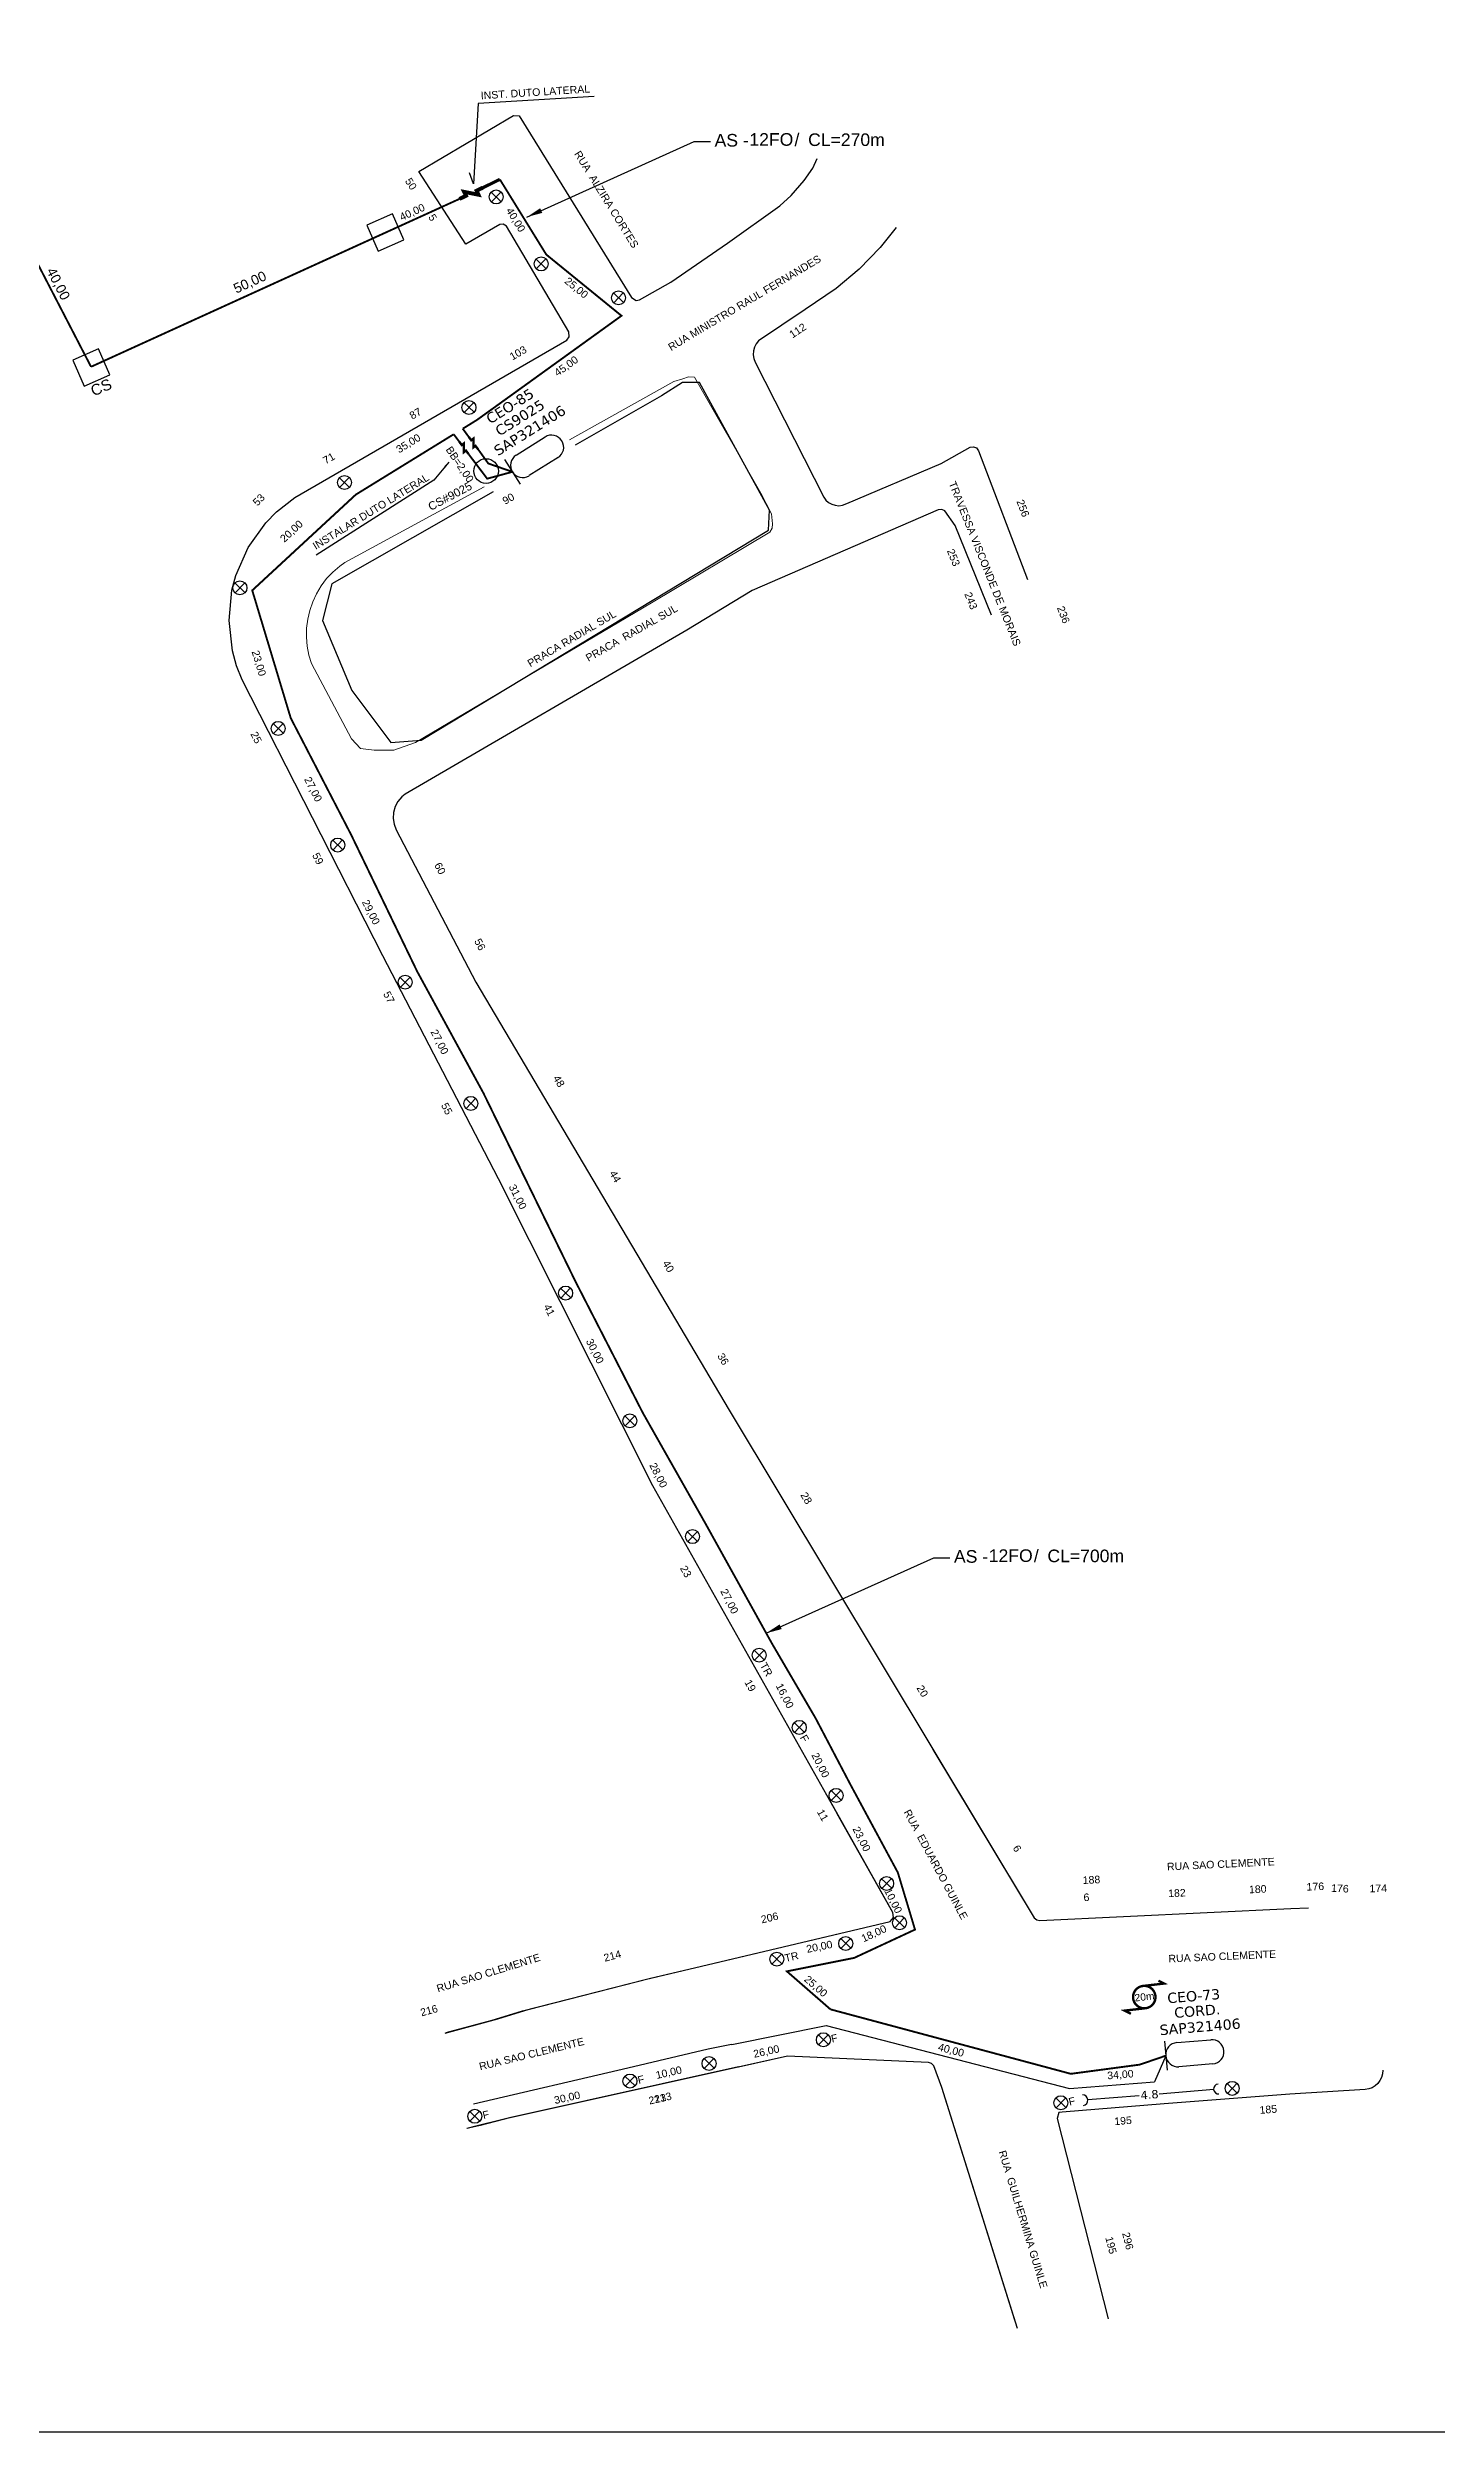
# Model space of a CAD drawing. Header units: millimetres. Extents: x 925 to 2778, y -55 to 541.
# Drawn here: x 1258.8 to 1479.6, y -54.6 to 324.5 of the extents above; entities that cross this region are included whole.
import ezdxf
from ezdxf.enums import TextEntityAlignment as Align

# ---------------------------------------------------------------- set-up
doc = ezdxf.new("R2010")
doc.units = ezdxf.units.MM
doc.header["$LTSCALE"] = 3
doc.header["$MEASUREMENT"] = 0
doc.linetypes.add('DASHED', pattern=[0.75, 0.5, -0.25])
for name, color, linetype in [('20.4-CEOS', 1, 'Continuous'), ('ALINHAMENTO PREDIAL', 120, 'Continuous'), ('CD a instalar', 1, 'Continuous'), ('Cordoalha', 7, 'Continuous'), ('label_cabos', 7, 'Continuous'), ('LAYOUT', 7, 'Continuous'), ('Legenda', 7, 'Continuous'), ('LEGENDAS_INFRAESTRUTURAS', 7, 'Continuous'), ('METRAGEM', 7, 'Continuous'), ('NOME LOGRADOURO', 252, 'Continuous'), ('NOS_DE_INFRAESTRUTURA', 7, 'Continuous'), ('NUMERAÇÃO', 7, 'Continuous'), ('OBRA DE ARTE', 190, 'Continuous')]:
    doc.layers.add(name, color=color, linetype=linetype)
doc.styles.add('ARIAL', font='arial.ttf')
doc.styles.add('siredit', font='verdana.ttf')
doc.styles.get("Standard").update_dxf_attribs({"font": 'arial.ttf'})
doc.linetypes.add('FENCELINE1', pattern='A,0.25,-0.1,[133,ltypeshp.shx,S=0.1,R=0,X=-0.1,Y=0],-0.1,1', length=1.45)
doc.dimstyles.new('ISO-25', dxfattribs={"dimtxt": 2.5, "dimasz": 2.5, "dimexe": 1.25, "dimexo": 0.625, "dimtad": 1, "dimtxsty": 'Standard', "dimcen": 2.5, "dimadec": 0, "dimazin": 0, "dimtfac": 1, "dimtmove": 0, "dimatfit": 3, "dimfxl": 0, "dimarcsym": 0})
doc.dimstyles.get("Standard").update_dxf_attribs({"dimtxt": 0.18, "dimasz": 0.18, "dimexe": 0.18, "dimexo": 0.0625, "dimgap": 0.09, "dimtad": 0, "dimtih": 1, "dimtoh": 1, "dimdec": 4, "dimzin": 0, "dimdsep": 46, "dimtxsty": 'Standard', "dimcen": 0.09, "dimadec": 0, "dimazin": 0, "dimtfac": 1, "dimtdec": 4, "dimtofl": 0, "dimtmove": 0, "dimatfit": 3, "dimfxl": 0, "dimtolj": 1, "dimtzin": 0, "dimarcsym": 0})

# ---------------------------------------------------------------- blocks, each defined once
blk = doc.blocks.new('A$C25AF16AE')
at = {"layer": 'LAYOUT', "color": 5, "linetype": 'Continuous', "const_width": 0.4}
blk.add_lwpolyline([(-1.74, 0), (-1, 0), (-1, 0.6), (0.19, -0.6), (0.19, 0), (0.91, 0)], dxfattribs=at)

msp = doc.modelspace()

# ---------------------------------------------------------------- linework, layer by layer
at = {"color": 0, "linetype": 'FENCELINE1', "ltscale": 6}
for p, q in [((1367.52, 7.04), (1382.53, 10.05)), ((1382.53, 10.05), (1421.25, 0.05)), ((1351.01, 3.31), (1363.78, 6.32)), ((1436.54, 5.24), (1434.73, 1.07)), ((1326.46, -2.39), (1351.01, 3.31)), ((1421.25, 0.05), (1434.73, 1.07))]:
    msp.add_line(p, q, dxfattribs=at)
at = {"color": 0, "linetype": 'FENCELINE1', "ltscale": 2}
msp.add_line((1363.78, 6.32), (1367.51, 7.07), dxfattribs=at)
for points in [[(924.68, 541.37), (1765.68, 541.37), (1765.68, -54.63), (924.68, -54.63), (924.68, 541.37)], [(1345.68, 316.7), (1327.21, 315.57), (1326.46, 302.83), (1325.82, 304.59)]]:
    msp.add_lwpolyline(points)
at = {"color": 5, "linetype": 'FENCELINE1', "ltscale": 3, "const_width": 0.3}
for points in [[(1329.93, 267.38), (1350, 281.85), (1338.04, 291.58), (1330.66, 303.53)], [(1324.75, 300.66), (1265.66, 273.74)], [(1265.66, 273.74), (1252.78, 298.61)], [(1324.76, 263.89), (1327.02, 265.29), (1329.93, 267.38)], [(1325.71, 262.6), (1324.76, 263.89)], [(1332.66, 257.04), (1328.83, 258.36), (1327.2, 260.62)]]:
    msp.add_lwpolyline(points, dxfattribs=at)
at = {"color": 1}
for points in [[(1329.28, 301.51), (1330.89, 299.98)], [(1330.85, 301.54), (1329.32, 299.94)], [(1336.42, 290.86), (1338.03, 289.33)], [(1337.99, 290.9), (1336.46, 289.29)], [(1348.72, 285.47), (1350.32, 283.94)], [(1350.28, 285.51), (1348.76, 283.91)], [(1324.95, 268.04), (1326.55, 266.51)], [(1326.51, 268.08), (1324.98, 266.47)], [(1305.16, 256.1), (1306.76, 254.57)], [(1306.72, 256.14), (1305.19, 254.53)], [(1288.53, 239.37), (1290.13, 237.84)], [(1290.1, 239.41), (1288.57, 237.8)], [(1294.62, 217.01), (1296.23, 215.48)], [(1296.19, 217.05), (1294.66, 215.44)], [(1304.08, 198.47), (1305.69, 196.94)], [(1305.65, 198.51), (1304.12, 196.91)], [(1314.81, 176.66), (1316.42, 175.13)], [(1316.38, 176.7), (1314.85, 175.09)], [(1325.24, 157.4), (1326.85, 155.87)], [(1326.81, 157.44), (1325.28, 155.83)], [(1340.32, 127.25), (1341.92, 125.72)], [(1341.89, 127.29), (1340.36, 125.68)], [(1350.53, 106.94), (1352.14, 105.41)], [(1352.1, 106.97), (1350.57, 105.37)], [(1360.49, 88.54), (1362.1, 87.01)], [(1362.06, 88.58), (1360.53, 86.97)], [(1371.09, 69.69), (1372.7, 68.16)], [(1372.66, 69.72), (1371.13, 68.12)], [(1377.47, 58.2), (1379.07, 56.67)], [(1379.03, 58.24), (1377.5, 56.63)], [(1383.32, 47.38), (1384.93, 45.85)], [(1384.89, 47.42), (1383.36, 45.81)], [(1391.36, 33.38), (1392.97, 31.85)], [(1392.93, 33.42), (1391.4, 31.81)], [(1393.4, 27.14), (1395, 25.61)], [(1394.96, 27.18), (1393.44, 25.58)], [(1384.85, 23.85), (1386.46, 22.32)], [(1386.42, 23.88), (1384.89, 22.28)], [(1373.89, 21.35), (1375.5, 19.82)], [(1375.46, 21.39), (1373.93, 19.78)], [(1381.3, 8.54), (1382.9, 7.01)], [(1382.86, 8.58), (1381.34, 6.97)], [(1363.12, 4.77), (1364.72, 3.24)], [(1364.68, 4.81), (1363.15, 3.2)], [(1350.54, 1.97), (1352.15, 0.44)], [(1352.11, 2.01), (1350.58, 0.4)], [(1446.3, 0.81), (1447.91, -0.72)], [(1447.87, 0.85), (1446.34, -0.76)], [(1325.87, -3.62), (1327.48, -5.15)], [(1327.44, -3.58), (1325.91, -5.19)], [(1419.06, -1.48), (1420.66, -3.01)], [(1420.63, -1.44), (1419.1, -3.05)]]:
    msp.add_lwpolyline(points, dxfattribs=at)
at = {"color": 1, "linetype": 'FENCELINE1', "ltscale": 3, "const_width": 0.3}
for points in [[(1383.23, 12.61), (1376.3, 18.65), (1387, 20.79), (1396.67, 25.29), (1393.94, 34.36), (1386.32, 48.5), (1380.86, 58.9), (1373.92, 70.78), (1363.43, 89.7), (1353.39, 107.44), (1342.69, 128.31), (1328.06, 158.25), (1317.5, 177.64), (1307.02, 199.33), (1297.41, 217.89), (1291.29, 238.19), (1307.76, 253.42), (1323.32, 263.01)], [(1323.32, 263.01), (1324.2, 261.84)], [(1325.69, 259.85), (1328.65, 255.95), (1332.66, 257.04)], [(1436.54, 5.24), (1432.4, 3.82), (1421.45, 2.36), (1383.23, 12.61)]]:
    msp.add_lwpolyline(points, dxfattribs=at)
at = {"color": 5, "const_width": 0.377}
msp.add_lwpolyline([(1432.92, 16.33, 1.000012), (1433.33, 12.79, 0.999978)], format="xyb", close=True, dxfattribs=at)
at = {"color": 5, "const_width": 0.377, "elevation": 0.38}
msp.add_lwpolyline([(1432.92, 16.33), (1436.27, 16.71), (1435.38, 17.17)], dxfattribs=at)
at = {"color": 5, "const_width": 0.377}
msp.add_lwpolyline([(1433.33, 12.79), (1430, 12.41), (1431.01, 11.91)], dxfattribs=at)
at = {"color": 1}
for centre in [(1330.08, 300.74), (1337.23, 290.09), (1349.52, 284.71), (1325.75, 267.27), (1305.96, 255.34), (1289.33, 238.6), (1295.42, 216.25), (1304.88, 197.71), (1315.61, 175.9), (1326.05, 156.63), (1341.12, 126.48), (1351.33, 106.17), (1361.29, 87.77), (1371.89, 68.92), (1378.27, 57.43), (1384.12, 46.62), (1392.16, 32.62), (1394.2, 26.38), (1385.65, 23.08), (1374.7, 20.59), (1382.1, 7.78), (1363.92, 4.01), (1351.35, 1.21), (1447.1, 0.05), (1326.68, -4.39), (1419.86, -2.24)]:
    msp.add_circle(centre, 1.11, dxfattribs=at)
at = {"layer": '20.4-CEOS', "color": 1}
for p, q in [((1333.27, 259.7), (1337.86, 262.58)), ((1339.91, 259.3), (1335.32, 256.43))]:
    msp.add_line(p, q, dxfattribs=at)
at = {"layer": '20.4-CEOS', "color": 5}
for p, q in [((1438.3, 7.32), (1443.7, 7.78)), ((1444.02, 3.93), (1438.63, 3.48))]:
    msp.add_line(p, q, dxfattribs=at)
at = {"layer": '20.4-CEOS', "color": 1}
msp.add_lwpolyline([(1331.42, 259.01), (1333.89, 255.06)], dxfattribs=at)
at = {"layer": '20.4-CEOS', "color": 5}
msp.add_lwpolyline([(1436.34, 7.56), (1436.74, 2.92)], dxfattribs=at)
msp.add_circle((1328.47, 257.17), 1.96, dxfattribs=at)
at = {"layer": '20.4-CEOS', "color": 1}
for centre, start, end in [((1338.88, 260.94), 302.0841, 122.0841), ((1334.29, 258.06), 122.0841, 302.0841)]:
    msp.add_arc(centre, 1.93, start, end, dxfattribs=at)
at = {"layer": '20.4-CEOS', "color": 5}
for centre, start, end in [((1443.86, 5.86), 274.8469, 94.8469), ((1438.46, 5.4), 94.8469, 274.8469)]:
    msp.add_arc(centre, 1.93, start, end, dxfattribs=at)
at = {"layer": 'ALINHAMENTO PREDIAL'}
for points in [[(1322.69, 9.07), (1329.46, 10.88), (1334.28, 12.37), (1353.76, 17.37), (1392.7, 26.6), (1393.23, 27.22), (1393.14, 28), (1355, 95.83), (1330.45, 144.65), (1312.04, 180.09), (1289.68, 223.96), (1288.79, 226.22), (1288.15, 228.56), (1287.6, 233.38), (1288.07, 238.21), (1288.68, 240.56), (1290.62, 245.01), (1293.44, 248.95), (1295.14, 250.68), (1298.04, 252.94), (1341.33, 277.99), (1341.7, 278.49), (1341.61, 279.31), (1331.72, 296.09), (1331.18, 296.39), (1330.66, 296.36), (1325.26, 293.25), (1317.79, 304.81), (1332.82, 313.71), (1333.73, 313.62), (1351.58, 284.74), (1352.36, 284.27), (1352.87, 284.36), (1357.84, 287.18), (1366.87, 293.39), (1375.2, 299.35), (1376.96, 300.95), (1379.05, 303.33), (1380.41, 305.29)], [(1322.12, 8.92), (1329.46, 10.88), (1334.28, 12.37), (1353.76, 17.37), (1392.7, 26.6), (1393.23, 27.22), (1393.14, 28), (1355, 95.83), (1330.45, 144.65), (1312.04, 180.09), (1289.68, 223.96), (1288.79, 226.22), (1288.15, 228.56), (1287.6, 233.38), (1288.07, 238.21), (1288.68, 240.56), (1290.62, 245.01), (1293.44, 248.95), (1295.14, 250.68), (1298.04, 252.94), (1341.33, 277.99), (1341.7, 278.49), (1341.61, 279.31), (1331.72, 296.09), (1331.18, 296.39), (1330.66, 296.36), (1325.26, 293.25), (1317.79, 304.81), (1332.82, 313.71), (1333.73, 313.62), (1351.58, 284.74), (1352.36, 284.27), (1352.87, 284.36), (1357.84, 287.18), (1366.87, 293.39), (1375.2, 299.35), (1376.96, 300.95), (1379.05, 303.33), (1380.41, 305.29), (1381.13, 306.84)], [(1393.65, 295.9), (1391.14, 292.7), (1387.8, 289.25), (1384.12, 286.17), (1379.2, 282.87), (1371.8, 277.88), (1371.41, 277.4), (1371.13, 276.86), (1370.97, 276.27), (1370.94, 275.66), (1371.03, 275.06), (1371.25, 274.49)], [(1371.25, 274.49), (1382.16, 253.03), (1382.5, 252.56), (1382.93, 252.18), (1383.44, 251.89), (1383.99, 251.72), (1384.56, 251.66), (1385.13, 251.73), (1385.83, 251.98), (1400.81, 258.34), (1405.45, 260.95), (1405.96, 261.03), (1406.44, 260.84), (1406.78, 260.39), (1414.56, 239.92)], [(1329.62, 253.86), (1303.92, 239.22), (1302.44, 233.41), (1307.14, 222.29), (1313.32, 214.01), (1318.14, 214.38), (1373.4, 247.74), (1373.53, 250.96), (1362.4, 271.22)], [(1362.4, 271.22), (1359.68, 271.22), (1356.34, 269.12), (1342.62, 261.29)], [(1408.81, 234.26), (1403.06, 248.52), (1401.4, 250.82), (1400.94, 251.06), (1400.35, 251.01), (1370.77, 238.18), (1360.39, 231.88), (1315.58, 205.79), (1315.07, 205.37), (1314.46, 204.64), (1314.02, 203.81), (1313.76, 202.9), (1313.69, 201.95), (1313.83, 201.02), (1314.15, 200.13), (1326.86, 175.93), (1367.1, 107.84), (1415.64, 27.17), (1416.02, 26.82), (1416.53, 26.71), (1456.42, 28.62), (1459.23, 28.73)], [(1399.53, 53.94), (1415.64, 27.17), (1416.02, 26.82), (1416.53, 26.71), (1456.42, 28.62), (1459.23, 28.73)], [(1363.64, 19.71), (1392.7, 26.6), (1393.23, 27.22), (1393.14, 28), (1383.21, 45.66)], [(1363.64, 19.71), (1392.7, 26.6), (1393.23, 27.22), (1393.14, 28), (1384.3, 43.71)], [(1321.97, 8.85), (1330.33, 11.09), (1335.15, 12.58), (1354.63, 17.58), (1363.64, 19.71)], [(1322.12, 8.89), (1330.33, 11.09), (1335.15, 12.58), (1354.63, 17.58), (1363.64, 19.71)], [(1412.55, -36.79), (1400.96, 0.17), (1399.64, 3.64), (1399.29, 4.02), (1398.79, 4.18), (1376.4, 5.17), (1331.34, -4.86), (1326.64, -6.04), (1325.39, -6.35)], [(1412.97, -38.13), (1400.96, 0.17), (1399.64, 3.64), (1399.29, 4.02), (1398.79, 4.18), (1376.4, 5.17), (1368.63, 3.44)], [(1368.62, 3.45), (1332.21, -4.65), (1327.52, -5.84), (1325.39, -6.35)], [(1419.27, -4.76), (1427.38, -36.61)]]:
    msp.add_lwpolyline(points, dxfattribs=at)
msp.add_lwpolyline([(1471.03, 2.94, -0.403336), (1468.22, -0.14), (1456.28, -0.89), (1436.3, -2.41), (1420.06, -3.73), (1419.56, -3.81), (1419.27, -4.76), (1427.38, -36.61)], format="xyb", dxfattribs=at)
at = {"layer": 'CD a instalar', "color": 5, "linetype": 'Continuous', "const_width": 0.507}
msp.add_lwpolyline([(1330.66, 303.53), (1327.96, 302.21)], dxfattribs=at)
at = {"layer": 'Cordoalha'}
for p, q in [((1432.31, -1.12), (1424.15, -1.77)), ((1444.17, -0.12), (1435.49, -0.85))]:
    msp.add_line(p, q, dxfattribs=at)
for centre, radius, start, end in [((1444.94, -0.05), 0.787, 96.2408, 274.2896), ((1423.29, -1.85), 0.864, 279.7193, 90.8111)]:
    msp.add_arc(centre, radius, start, end, dxfattribs=at)
at = {"layer": 'NOS_DE_INFRAESTRUTURA', "color": 5}
for points in [[(1313.58, 298.05), (1309.49, 296.25), (1311.31, 292.1), (1315.4, 293.9)], [(1266.83, 276.6), (1262.74, 274.8), (1264.56, 270.66), (1268.65, 272.45)]]:
    msp.add_lwpolyline(points, close=True, dxfattribs=at)
at = {"layer": 'OBRA DE ARTE', "lineweight": 20}
for points in [[(1358.3, 271.41), (1359.76, 271.84), (1360.68, 272.13), (1361.62, 272.07), (1372.13, 253.64), (1373.83, 250.36), (1374.03, 248.78), (1373.98, 248.09), (1373.61, 247.44), (1354.78, 236.2), (1317.24, 213.99), (1313.78, 212.77), (1310.7, 212.81), (1308.51, 213.06), (1307.08, 214.61), (1300.7, 226.59), (1300.31, 227.88), (1300.03, 229.3), (1299.91, 230.73), (1299.93, 232.17), (1300.11, 233.6), (1300.43, 235.01), (1300.9, 236.36), (1301.51, 237.67), (1302.25, 238.91), (1303.12, 240.06), (1304.09, 241.11), (1305.2, 242.06), (1305.99, 242.63), (1328.16, 254.65)], [(1341.71, 262.1), (1358.3, 271.41)]]:
    msp.add_lwpolyline(points, dxfattribs=at)

# ---------------------------------------------------------------- block references
at = {"layer": 'LAYOUT', "linetype": 'Continuous'}
for p, xscale, yscale, zscale, rotation in [((1326.68, 301.6), 1.559999999891086, 1.169999999273557, 1.559999999891086, 25.76656862373931), ((1324.71, 261.16), 0.9359999999346957, 0.7019999995641342, 0.9359999999346911, 126.9707179172595), ((1326.22, 261.92), 0.9359999999346957, 0.7019999995641342, 0.9359999999346911, 126.9707179172595)]:
    msp.add_blockref('A$C25AF16AE', p, dxfattribs=dict(at, xscale=xscale, yscale=yscale, zscale=zscale, rotation=rotation))

# ---------------------------------------------------------------- texts
at = {"linetype": 'DASHED', "ltscale": 2, "style": 'ARIAL'}
for s, p in [('12FO', (1373.83, 309.88)), ('/', (1377.9, 309.84)), ('CL=270m', (1385.77, 309.84)), ('AS -', (1367.52, 309.75)), ('AS -', (1405.58, 84.61)), ('12FO', (1411.89, 84.74)), ('/', (1415.96, 84.7)), ('CL=700m', (1423.82, 84.7))]:
    msp.add_text(s, height=2, dxfattribs=at).set_placement(p, align=Align.MIDDLE_CENTER)
at = {"color": 1, "style": 'ARIAL'}
for s, rotation, p in [('TR', 299.3485, (1371.96, 67.33)), ('F', 299.3485, (1378.33, 55.84)), ('TR', 13.1569, (1376.09, 20.13)), ('F', 13.1569, (1383.49, 7.32)), ('F', 13.1569, (1352.73, 0.75)), ('F', 13.1569, (1328.07, -4.84)), ('F', 13.1569, (1421.25, -2.7))]:
    msp.add_text(s, height=1.2, rotation=rotation, dxfattribs=at).set_placement(p)
at = {"color": 5, "style": 'ARIAL'}
msp.add_text('20m', height=1.162, rotation=6.4995, dxfattribs=at).set_placement((1431.65, 13.85))
at = {"layer": '20.4-CEOS', "color": 1, "style": 'siredit'}
for tag, text, p in [('CEO-85', 'CEOSXXX', (1331.83, 268.19)), ('CS9025', 'CS-XXXX', (1333.41, 266.34))]:
    msp.add_attdef(tag, text=text, height=1.636, rotation=31.9602, dxfattribs=at).set_placement(p, align=Align.TOP_CENTER)
msp.add_attdef('SAP321406', text='', height=1.64, rotation=31.9602, dxfattribs=at).set_placement((1335.41, 263.63), align=Align.MIDDLE_CENTER)
at = {"layer": '20.4-CEOS', "color": 5, "style": 'siredit'}
for tag, text, p in [('CEO-73', 'CEOSXXX', (1440.91, 15.54)), ('CORD.', 'CS-XXXX', (1441.47, 13.17))]:
    msp.add_attdef(tag, text=text, height=1.636, rotation=4.723, dxfattribs=at).set_placement(p, align=Align.TOP_CENTER)
msp.add_attdef('SAP321406', text='', height=1.64, rotation=4.723, dxfattribs=at).set_placement((1442, 9.84), align=Align.MIDDLE_CENTER)
at = {"layer": 'label_cabos'}
for s, rotation, p in [('40,00', 24.5022, (1315.06, 296.91)), ('40,00', 301.7046, (1331.58, 298.58)), ('25,00', 320.8463, (1340.84, 287.16)), ('45,00', 35.7735, (1339.85, 272.15)), ('35,00', 31.6505, (1314.63, 259.95)), ('BB=2,00', 303.909, (1321.99, 260.58)), ('INSTALAR DUTO LATERAL', 31.6505, (1301.38, 244.61)), ('20,00', 42.7431, (1296.39, 245.74)), ('23,00', 286.7879, (1291.18, 228.46)), ('27,00', 297.0074, (1299.5, 208.17)), ('29,00', 297.0074, (1308.69, 188.64)), ('27,00', 297.0074, (1319.6, 168.02)), ('31,00', 297.0074, (1332.03, 143.39)), ('30,00', 297.0074, (1344.3, 118.85)), ('28,00', 297.0074, (1354.39, 99.12)), ('27,00', 297.0074, (1365.69, 79.08)), ('16,00', 297.0074, (1374.49, 64.06)), ('20,00', 297.0074, (1380.16, 53.04)), ('23,00', 297.0074, (1386.7, 41.29)), ('10,00', 297.0074, (1391.73, 31.47)), ('20,00', 11.3021, (1379.52, 21.58)), ('18,00', 24.9534, (1388.48, 23.25)), ('25,00', 318.951, (1378.93, 17.22))]:
    msp.add_text(s, height=1.2, rotation=rotation, dxfattribs=at).set_placement(p)
at = {"layer": 'label_cabos', "linetype": 'Continuous', "char_height": 1.56, "attachment_point": 5}
for s, insert, rotation in [('\\A1;40,00', (1260.34, 286.87), 297.3739), ('\\A1;50,00', (1290.97, 287.07), 24.4903)]:
    msp.add_mtext(s, dxfattribs=dict(at, insert=insert, rotation=rotation))
at = {"layer": 'Legenda', "color": 0, "style": 'siredit'}
msp.add_attdef('4.8', text='CL=XXm', height=1.318, rotation=4.8102, dxfattribs=at).set_placement((1433.96, -0.95), align=Align.MIDDLE_CENTER)
at = {"layer": 'LEGENDAS_INFRAESTRUTURAS', "color": 5}
for s, height, rotation, p in [('CS', 1.737, 23.7081, (1266.07, 269)), ('CS#9025', 1.302, 28.0564, (1319.69, 250.81))]:
    msp.add_text(s, height=height, rotation=rotation, dxfattribs=at).set_placement(p)
at = {"layer": 'METRAGEM', "color": 3, "style": 'ARIAL'}
for s, p in [('26,00', (1371.11, 4.9)), ('10,00', (1355.6, 1.54)), ('30,00', (1339.44, -2.45))]:
    msp.add_text(s, height=1.2, rotation=12.549, dxfattribs=at).set_placement(p)
at = {"layer": 'METRAGEM', "color": 0, "style": 'ARIAL'}
for s, rotation, p in [('40,00', 345.5255, (1400.23, 6.09)), ('34,00', 4.6468, (1427.29, 1.48))]:
    msp.add_text(s, height=1.2, rotation=rotation, dxfattribs=at).set_placement(p)
at = {"layer": 'NOME LOGRADOURO'}
for s, rotation, p in [('RUA  ALZIRA CORTES', 301.7192, (1342.43, 307.6)), ('RUA MINISTRO RAUL FERNANDES', 30.8714, (1357.88, 276.22)), ('TRAVESSA VISCONDE DE MORAIS', 291.8509, (1402, 255.23)), ('PRACA  RADIAL SUL', 29.6493, (1344.74, 226.82)), ('RUA  EDUARDO GUINLE', 298.1961, (1394.83, 43.98)), ('RUA  EDUARDO GUINLE', 298.1961, (1394.83, 43.98)), ('RUA SAO CLEMENTE', 2.7413, (1436.76, 34.69)), ('RUA SAO CLEMENTE', 17.1781, (1320.83, 15.3)), ('RUA SAO CLEMENTE', 2.5447, (1436.99, 20.06)), ('RUA SAO CLEMENTE', 13.7437, (1327.53, 2.91)), ('RUA  GUILHERMINA GUINLE', 287.014, (1409.95, -10.03))]:
    msp.add_text(s, height=1.2, rotation=rotation, dxfattribs=at).set_placement(p)
at = {"layer": 'NUMERAÇÃO'}
for s, rotation, p in [('INST. DUTO LATERAL', 3.626, (1327.66, 316.25)), ('50', 302.8462, (1315.52, 303.27)), ('5', 302.8462, (1319.22, 297.53)), ('112', 33.7072, (1377.18, 278.22)), ('103', 30.0717, (1332.65, 274.72)), ('87', 30.0717, (1316.73, 265.32)), ('71', 30.0717, (1302.96, 258.2)), ('53', 45.5239, (1292.1, 251.51)), ('90', 29.7198, (1331.5, 251.78)), ('256', 290.7946, (1412.78, 252.35)), ('253', 291.9431, (1401.72, 244.49)), ('243', 291.9431, (1404.49, 237.62)), ('236', 290.7946, (1419.22, 235.42)), ('25', 296.9754, (1290.97, 215.36)), ('59', 296.9754, (1300.78, 196.11)), ('60', 297.6791, (1320.19, 194.53)), ('56', 297.6791, (1326.54, 182.45)), ('57', 297.4188, (1312.07, 174.06)), ('48', 300.5522, (1339.07, 160.67)), ('55', 297.4188, (1321.27, 156.34)), ('44', 300.5522, (1348.03, 145.51)), ('40', 300.5522, (1356.47, 131.23)), ('41', 296.6643, (1337.57, 124.36)), ('36', 300.5522, (1365.18, 116.49)), ('28', 301.0017, (1378.41, 94.37)), ('23', 299.5146, (1359.26, 82.74)), ('19', 299.19, (1369.51, 64.61)), ('20', 301.0017, (1396.86, 63.7)), ('11', 299.19, (1381.03, 44.01)), ('6', 301.0017, (1412.16, 38.27)), ('188', 2.7427, (1423.36, 32.54)), ('188', 2.7427, (1423.36, 32.54)), ('6', 2.7427, (1423.49, 29.8)), ('6', 2.7427, (1423.49, 29.8)), ('182', 2.7427, (1436.95, 30.44)), ('182', 2.7427, (1436.95, 30.44)), ('180', 2.7427, (1449.8, 31.05)), ('180', 2.7427, (1449.8, 31.05)), ('176', 2.3631, (1458.95, 31.48)), ('176', 2.3631, (1458.95, 31.48)), ('176', 357.1153, (1462.81, 31.31)), ('176', 357.1153, (1462.81, 31.31)), ('174', 1.3858, (1468.94, 31.21)), ('174', 1.3858, (1468.94, 31.21)), ('206', 13.3165, (1372.33, 26.27)), ('214', 14.9621, (1347.35, 20.17)), ('216', 14.9638, (1318.2, 11.49)), ('213', 12.5554, (1354.46, -2.53)), ('213', 12.5554, (1355.34, -2.32)), ('185', 4.3527, (1451.49, -4.01)), ('185', 4.3527, (1451.49, -4.01)), ('195', 4.6492, (1428.4, -5.81)), ('195', 4.6492, (1428.4, -5.81)), ('195', 284.2483, (1426.92, -23.68)), ('195', 284.2483, (1426.92, -23.68)), ('296', 284.2483, (1429.59, -23)), ('296', 284.2483, (1429.59, -23))]:
    msp.add_text(s, height=1.2, rotation=rotation, dxfattribs=at).set_placement(p)
at = {"layer": 'OBRA DE ARTE'}
msp.add_text('PRACA RADIAL SUL', height=1.2, rotation=30.6041, dxfattribs=at).set_placement((1335.5, 225.95))

# ---------------------------------------------------------------- leaders
at = {"ltscale": 10}
for points in [[(1334.96, 297.55), (1361.58, 309.54), (1364.15, 309.54)], [(1373.02, 72.41), (1399.64, 84.4), (1402.21, 84.4)]]:
    msp.add_leader(points, dimstyle='ISO-25', override={"dimgap": 0.625, "dimtad": 0}, dxfattribs=at)
msp.add_leader([(1322.56, 258.59), (1320.17, 255.71), (1301.47, 243.79)], dimstyle='Standard', override={"dimasz": 1, "dimgap": 0.09, "dimtad": 0})

doc.saveas('drawing.dxf')
